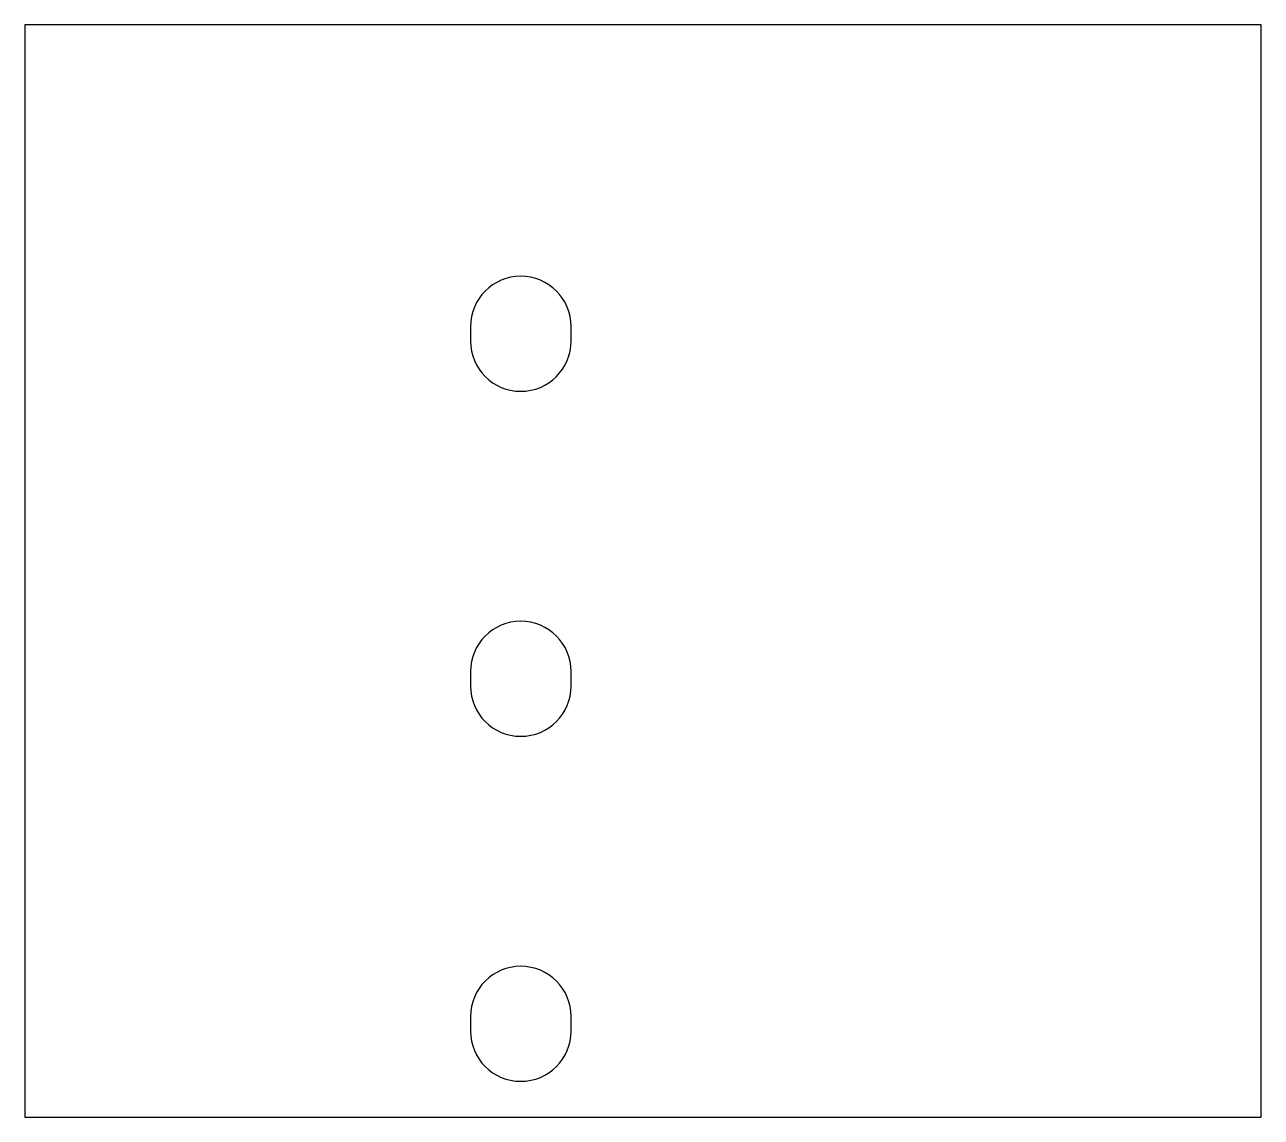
# Model space of a CAD drawing. Header units: millimetres. Extents: x 148.2 to 234.2, y 232.3 to 308.3.
import ezdxf

# ---------------------------------------------------------------- set-up
doc = ezdxf.new("R2010")
doc.units = ezdxf.units.MM
doc.layers.add('Default', color=7, linetype='Continuous')
doc.layers.add('TAMPA_CONJUTO_', color=7, linetype='Continuous')

# ---------------------------------------------------------------- blocks, each defined once
blk = doc.blocks.new('SE')
at = {"layer": 'TAMPA_CONJUTO_', "color": 7, "linetype": 'Continuous'}
for p, q in [((234.164, 308.278), (148.164, 308.278)), ((148.164, 308.278), (148.164, 232.278)), ((234.164, 232.278), (234.164, 308.278)), ((179.164, 287.278), (179.164, 286.278)), ((186.164, 286.278), (186.164, 287.278)), ((179.164, 263.278), (179.164, 262.278)), ((186.164, 262.278), (186.164, 263.278)), ((179.164, 239.278), (179.164, 238.278)), ((186.164, 238.278), (186.164, 239.278)), ((148.164, 232.278), (234.164, 232.278))]:
    blk.add_line(p, q, dxfattribs=at)
for centre, start, end in [((182.664, 287.278), 0, 180), ((182.664, 286.278), 180, 0), ((182.664, 263.278), 0, 180), ((182.664, 262.278), 180, 0), ((182.664, 239.278), 0, 180), ((182.664, 238.278), 180, 0)]:
    blk.add_arc(centre, 3.5, start, end, dxfattribs=at)

msp = doc.modelspace()

# ---------------------------------------------------------------- block references
at = {"layer": 'Default'}
msp.add_blockref('SE', (0, 0), dxfattribs=at)

doc.saveas('drawing.dxf')
